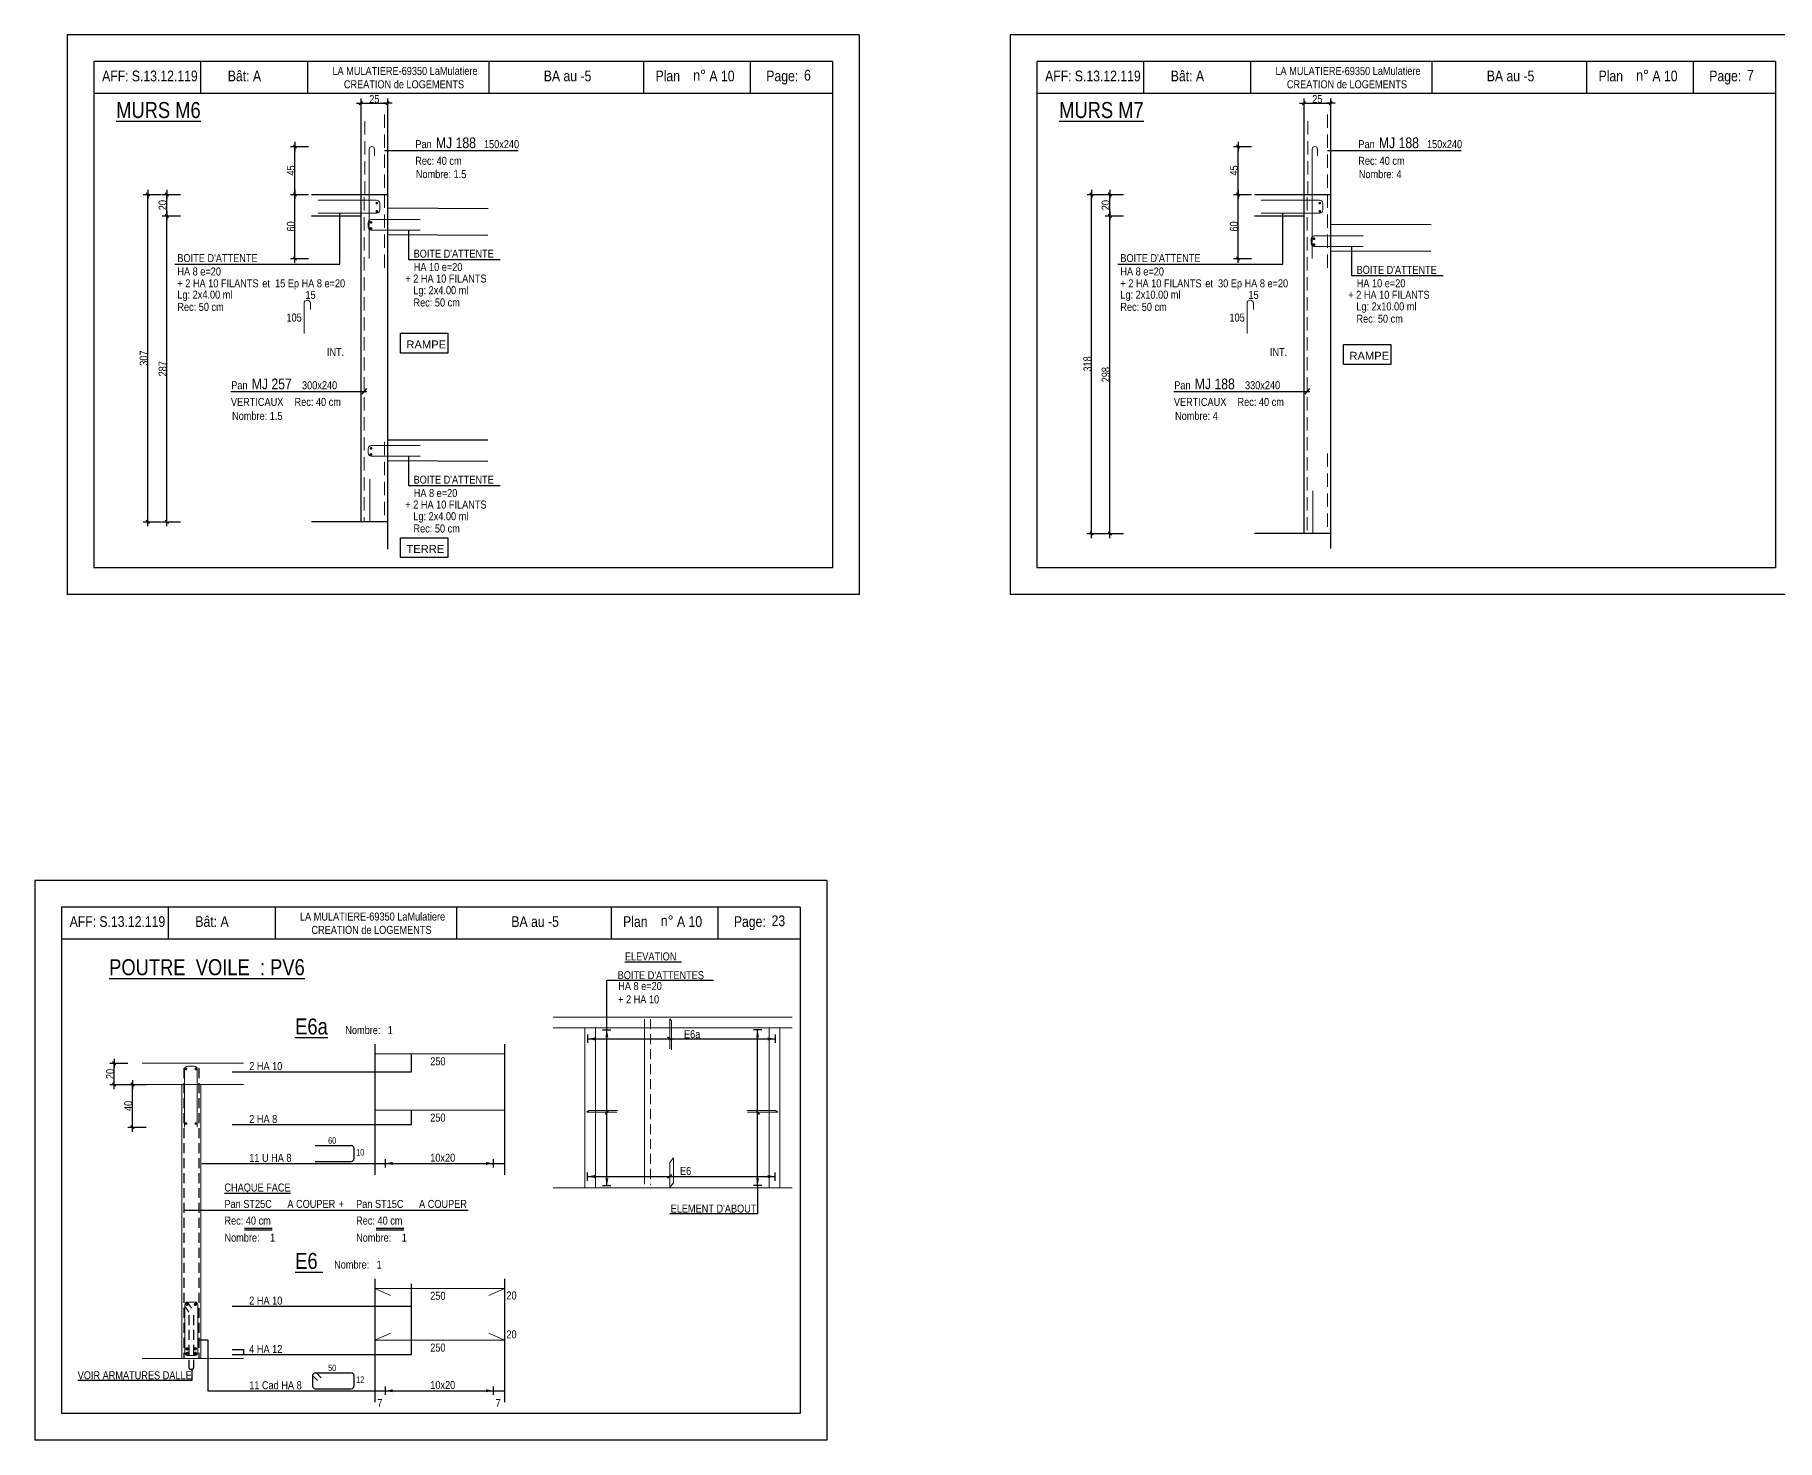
# Model space of a CAD drawing. Header units: metres. Extents: x -9927 to 45032, y -190416 to 12166.
# Drawn here: x 8125 to 11392, y -132466 to -129830 of the extents above; entities that cross this region are included whole.
import ezdxf
from ezdxf.enums import TextEntityAlignment as Align

# ---------------------------------------------------------------- set-up
doc = ezdxf.new("R2010")
doc.units = ezdxf.units.M
doc.header["$PDMODE"] = 65
doc.linetypes.add('CACHE2', pattern=[0.1875, 0.125, -0.0625])
for name, color, linetype in [('01_cote_gen', 4, 'Continuous'), ('01_fenetres', 171, 'Continuous'), ('01_linteaux', 3, 'Continuous'), ('01_murs_coup', 5, 'Continuous'), ('01_sem', 42, 'Continuous'), ('01_texte', 230, 'Continuous'), ('AA_COTES', 2, 'Continuous')]:
    doc.layers.add(name, color=color, linetype=linetype)
doc.styles.add('MATTE_TXT', font='arial.ttf')
doc.styles.add('STYLE2', font='ARIALN.TTF')
doc.dimstyles.new('JB25', dxfattribs={"dimscale": 0.1, "dimtxt": 150, "dimasz": 17, "dimexe": 0.1, "dimexo": 0.1, "dimgap": 0.09, "dimtad": 1, "dimdec": 1, "dimlfac": 0.5, "dimdsep": 46, "dimtxsty": 'STYLE2', "dimblk1": 'BOND_G', "dimblk2": 'BOND_D', "dimsah": 1, "dimcen": 1.5, "dimdle": 0.01, "dimse1": 1, "dimse2": 1, "dimclrd": 4, "dimclre": 2, "dimclrt": 5, "dimadec": 0, "dimazin": 0, "dimtfac": 2.333333, "dimtdec": 1, "dimtix": 1, "dimtmove": 2, "dimatfit": 3, "dimldrblk": 'BOND_G', "dimfxl": 1, "dimtolj": 1, "dimtzin": 0, "dimarcsym": 0})

# ---------------------------------------------------------------- blocks, each defined once
blk = doc.blocks.new('BOND_G')
at = {"layer": 'AA_COTES', "color": 0}
for p, q in [((5, 0), (-5, 0)), ((1.8, 1.8), (-1.8, -1.8)), ((0, -5), (0, 15))]:
    blk.add_line(p, q, dxfattribs=at)
blk = doc.blocks.new('BOND_D')
at = {"layer": 'AA_COTES', "color": 0}
for p, q in [((5, 0), (-5, 0)), ((-1.8, -1.8), (1.8, 1.8)), ((0, 5), (0, -15))]:
    blk.add_line(p, q, dxfattribs=at)
blk = doc.blocks.new('*D1202')
at = {"layer": '01_cote_gen', "color": 4, "lineweight": -2, "transparency": 16777216}
blk.add_line((8372.2, -130168), (8372.2, -130131.4), dxfattribs=at)
at = {"layer": 'DEFPOINTS', "color": 0, "lineweight": 0, "transparency": 16777216}
for p in [(8372.2, -130129.7), (8397.7, -130129.7), (8397.7, -130169.7)]:
    blk.add_point(p, dxfattribs=at)
at = {"layer": '01_cote_gen', "color": 4, "lineweight": -2, "transparency": 16777216, "xscale": 1.7, "yscale": 1.7, "zscale": 1.7}
for name, p, rotation in [('BOND_D', (8372.2, -130129.7), 90), ('BOND_G', (8372.2, -130169.7), 270)]:
    blk.add_blockref(name, p, dxfattribs=dict(at, rotation=rotation))
at = {"layer": '01_cote_gen', "color": 5, "lineweight": 0, "transparency": 16777216, "insert": (8364.5, -130149.7), "char_height": 15, "attachment_point": 5, "rotation": 90, "style": 'STYLE2'}
blk.add_mtext('\\A1;20', dxfattribs=at)
blk = doc.blocks.new('*D1203')
at = {"layer": '01_cote_gen', "color": 4, "lineweight": -2, "transparency": 16777216}
blk.add_line((8612.6, -130128), (8612.6, -130041.4), dxfattribs=at)
at = {"layer": 'DEFPOINTS', "color": 0, "lineweight": 0, "transparency": 16777216}
for p in [(8612.6, -130039.7), (8638.1, -130039.7), (8638.1, -130129.7)]:
    blk.add_point(p, dxfattribs=at)
at = {"layer": '01_cote_gen', "color": 4, "lineweight": -2, "transparency": 16777216, "xscale": 1.7, "yscale": 1.7, "zscale": 1.7}
for name, p, rotation in [('BOND_D', (8612.6, -130039.7), 90), ('BOND_G', (8612.6, -130129.7), 270)]:
    blk.add_blockref(name, p, dxfattribs=dict(at, rotation=rotation))
at = {"layer": '01_cote_gen', "color": 5, "lineweight": 0, "transparency": 16777216, "insert": (8605, -130084.7), "char_height": 15, "attachment_point": 5, "rotation": 90, "style": 'STYLE2'}
blk.add_mtext('\\A1;45', dxfattribs=at)
blk = doc.blocks.new('*D1204')
at = {"layer": '01_cote_gen', "color": 4, "lineweight": -2, "transparency": 16777216}
blk.add_line((8738, -129958.5), (8784.6, -129958.5), dxfattribs=at)
at = {"layer": 'DEFPOINTS', "color": 0, "lineweight": 0, "transparency": 16777216}
for p in [(8736.3, -129958.9), (8786.3, -129958.5), (8786.3, -129958.9)]:
    blk.add_point(p, dxfattribs=at)
at = {"layer": '01_cote_gen', "color": 4, "lineweight": -2, "transparency": 16777216, "xscale": 1.7, "yscale": 1.7, "zscale": 1.7, "rotation": 180}
blk.add_blockref('BOND_G', (8736.3, -129958.5), dxfattribs=at)
at = {"layer": '01_cote_gen', "color": 4, "lineweight": -2, "transparency": 16777216, "xscale": 1.7, "yscale": 1.7, "zscale": 1.7}
blk.add_blockref('BOND_D', (8786.3, -129958.5), dxfattribs=at)
at = {"layer": '01_cote_gen', "color": 5, "lineweight": 0, "transparency": 16777216, "insert": (8761.3, -129950.8), "char_height": 15, "attachment_point": 5, "style": 'STYLE2'}
blk.add_mtext('\\A1;25', dxfattribs=at)
blk = doc.blocks.new('*D1205')
at = {"layer": '01_cote_gen', "color": 4, "lineweight": -2, "transparency": 16777216}
blk.add_line((8612.6, -130248), (8612.6, -130131.4), dxfattribs=at)
at = {"layer": 'DEFPOINTS', "color": 0, "lineweight": 0, "transparency": 16777216}
for p in [(8612.6, -130129.7), (8756, -130129.7), (8638.1, -130249.7)]:
    blk.add_point(p, dxfattribs=at)
at = {"layer": '01_cote_gen', "color": 4, "lineweight": -2, "transparency": 16777216, "xscale": 1.7, "yscale": 1.7, "zscale": 1.7}
for name, p, rotation in [('BOND_D', (8612.6, -130129.7), 90), ('BOND_G', (8612.6, -130249.7), 270)]:
    blk.add_blockref(name, p, dxfattribs=dict(at, rotation=rotation))
at = {"layer": '01_cote_gen', "color": 5, "lineweight": 0, "transparency": 16777216, "insert": (8605, -130189.7), "char_height": 15, "attachment_point": 5, "rotation": 90, "style": 'STYLE2'}
blk.add_mtext('\\A1;60', dxfattribs=at)
blk = doc.blocks.new('*D1206')
at = {"layer": '01_cote_gen', "color": 4, "lineweight": -2, "transparency": 16777216}
blk.add_line((10140.2, -130168), (10140.2, -130131.4), dxfattribs=at)
at = {"layer": 'DEFPOINTS', "color": 0, "lineweight": 0, "transparency": 16777216}
for p in [(10140.2, -130129.7), (10165.7, -130129.7), (10165.7, -130169.7)]:
    blk.add_point(p, dxfattribs=at)
at = {"layer": '01_cote_gen', "color": 4, "lineweight": -2, "transparency": 16777216, "xscale": 1.7, "yscale": 1.7, "zscale": 1.7}
for name, p, rotation in [('BOND_D', (10140.2, -130129.7), 90), ('BOND_G', (10140.2, -130169.7), 270)]:
    blk.add_blockref(name, p, dxfattribs=dict(at, rotation=rotation))
at = {"layer": '01_cote_gen', "color": 5, "lineweight": 0, "transparency": 16777216, "insert": (10132.6, -130149.7), "char_height": 15, "attachment_point": 5, "rotation": 90, "style": 'STYLE2'}
blk.add_mtext('\\A1;20', dxfattribs=at)
blk = doc.blocks.new('*D1207')
at = {"layer": '01_cote_gen', "color": 4, "lineweight": -2, "transparency": 16777216}
blk.add_line((10380.7, -130128), (10380.7, -130041.4), dxfattribs=at)
at = {"layer": 'DEFPOINTS', "color": 0, "lineweight": 0, "transparency": 16777216}
for p in [(10380.7, -130039.7), (10406.2, -130039.7), (10406.2, -130129.7)]:
    blk.add_point(p, dxfattribs=at)
at = {"layer": '01_cote_gen', "color": 4, "lineweight": -2, "transparency": 16777216, "xscale": 1.7, "yscale": 1.7, "zscale": 1.7}
for name, p, rotation in [('BOND_D', (10380.7, -130039.7), 90), ('BOND_G', (10380.7, -130129.7), 270)]:
    blk.add_blockref(name, p, dxfattribs=dict(at, rotation=rotation))
at = {"layer": '01_cote_gen', "color": 5, "lineweight": 0, "transparency": 16777216, "insert": (10373, -130084.7), "char_height": 15, "attachment_point": 5, "rotation": 90, "style": 'STYLE2'}
blk.add_mtext('\\A1;45', dxfattribs=at)
blk = doc.blocks.new('*D1208')
at = {"layer": '01_cote_gen', "color": 4, "lineweight": -2, "transparency": 16777216}
blk.add_line((10506.1, -129958.5), (10552.7, -129958.5), dxfattribs=at)
at = {"layer": 'DEFPOINTS', "color": 0, "lineweight": 0, "transparency": 16777216}
for p in [(10504.4, -129958.9), (10554.4, -129958.5), (10554.4, -129958.9)]:
    blk.add_point(p, dxfattribs=at)
at = {"layer": '01_cote_gen', "color": 4, "lineweight": -2, "transparency": 16777216, "xscale": 1.7, "yscale": 1.7, "zscale": 1.7, "rotation": 180}
blk.add_blockref('BOND_G', (10504.4, -129958.5), dxfattribs=at)
at = {"layer": '01_cote_gen', "color": 4, "lineweight": -2, "transparency": 16777216, "xscale": 1.7, "yscale": 1.7, "zscale": 1.7}
blk.add_blockref('BOND_D', (10554.4, -129958.5), dxfattribs=at)
at = {"layer": '01_cote_gen', "color": 5, "lineweight": 0, "transparency": 16777216, "insert": (10529.4, -129950.8), "char_height": 15, "attachment_point": 5, "style": 'STYLE2'}
blk.add_mtext('\\A1;25', dxfattribs=at)
blk = doc.blocks.new('*D1209')
at = {"layer": '01_cote_gen', "color": 4, "lineweight": -2, "transparency": 16777216}
blk.add_line((10380.7, -130248), (10380.7, -130131.4), dxfattribs=at)
at = {"layer": 'DEFPOINTS', "color": 0, "lineweight": 0, "transparency": 16777216}
for p in [(10380.7, -130129.7), (10524, -130129.7), (10406.2, -130249.7)]:
    blk.add_point(p, dxfattribs=at)
at = {"layer": '01_cote_gen', "color": 4, "lineweight": -2, "transparency": 16777216, "xscale": 1.7, "yscale": 1.7, "zscale": 1.7}
for name, p, rotation in [('BOND_D', (10380.7, -130129.7), 90), ('BOND_G', (10380.7, -130249.7), 270)]:
    blk.add_blockref(name, p, dxfattribs=dict(at, rotation=rotation))
at = {"layer": '01_cote_gen', "color": 5, "lineweight": 0, "transparency": 16777216, "insert": (10373, -130189.7), "char_height": 15, "attachment_point": 5, "rotation": 90, "style": 'STYLE2'}
blk.add_mtext('\\A1;60', dxfattribs=at)
blk = doc.blocks.new('*D1213')
at = {"layer": '01_cote_gen', "color": 4, "lineweight": -2, "transparency": 16777216}
blk.add_line((8372.2, -130742), (8372.2, -130171.4), dxfattribs=at)
at = {"layer": 'DEFPOINTS', "color": 0, "lineweight": 0, "transparency": 16777216}
for p in [(8372.2, -130169.7), (8397.7, -130169.7), (8397.7, -130743.7)]:
    blk.add_point(p, dxfattribs=at)
at = {"layer": '01_cote_gen', "color": 4, "lineweight": -2, "transparency": 16777216, "xscale": 1.7, "yscale": 1.7, "zscale": 1.7}
for name, p, rotation in [('BOND_D', (8372.2, -130169.7), 90), ('BOND_G', (8372.2, -130743.7), 270)]:
    blk.add_blockref(name, p, dxfattribs=dict(at, rotation=rotation))
at = {"layer": '01_cote_gen', "color": 5, "lineweight": 0, "transparency": 16777216, "insert": (8364.5, -130456.7), "char_height": 15, "attachment_point": 5, "rotation": 90, "style": 'STYLE2'}
blk.add_mtext('\\A1;287', dxfattribs=at)
blk = doc.blocks.new('*D1214')
at = {"layer": '01_cote_gen', "color": 4, "lineweight": -2, "transparency": 16777216}
blk.add_line((8336.7, -130742), (8336.7, -130131.4), dxfattribs=at)
at = {"layer": 'DEFPOINTS', "color": 0, "lineweight": 0, "transparency": 16777216}
for p in [(8336.7, -130129.7), (8397.7, -130129.7), (8397.7, -130743.7)]:
    blk.add_point(p, dxfattribs=at)
at = {"layer": '01_cote_gen', "color": 4, "lineweight": -2, "transparency": 16777216, "xscale": 1.7, "yscale": 1.7, "zscale": 1.7}
for name, p, rotation in [('BOND_D', (8336.7, -130129.7), 90), ('BOND_G', (8336.7, -130743.7), 270)]:
    blk.add_blockref(name, p, dxfattribs=dict(at, rotation=rotation))
at = {"layer": '01_cote_gen', "color": 5, "lineweight": 0, "transparency": 16777216, "insert": (8329.1, -130436.7), "char_height": 15, "attachment_point": 5, "rotation": 90, "style": 'STYLE2'}
blk.add_mtext('\\A1;307', dxfattribs=at)
blk = doc.blocks.new('*D1215')
at = {"layer": '01_cote_gen', "color": 4, "lineweight": -2, "transparency": 16777216}
blk.add_line((10106.2, -130764), (10106.2, -130131.4), dxfattribs=at)
at = {"layer": 'DEFPOINTS', "color": 0, "lineweight": 0, "transparency": 16777216}
for p in [(10106.2, -130129.7), (10441.9, -130129.7), (10411.9, -130765.7)]:
    blk.add_point(p, dxfattribs=at)
at = {"layer": '01_cote_gen', "color": 4, "lineweight": -2, "transparency": 16777216, "xscale": 1.7, "yscale": 1.7, "zscale": 1.7}
for name, p, rotation in [('BOND_D', (10106.2, -130129.7), 90), ('BOND_G', (10106.2, -130765.7), 270)]:
    blk.add_blockref(name, p, dxfattribs=dict(at, rotation=rotation))
at = {"layer": '01_cote_gen', "color": 5, "lineweight": 0, "transparency": 16777216, "insert": (10098.5, -130447.7), "char_height": 15, "attachment_point": 5, "rotation": 90, "style": 'STYLE2'}
blk.add_mtext('\\A1;318', dxfattribs=at)
blk = doc.blocks.new('*D1216')
at = {"layer": '01_cote_gen', "color": 4, "lineweight": -2, "transparency": 16777216}
blk.add_line((10140.2, -130764), (10140.2, -130171.4), dxfattribs=at)
at = {"layer": 'DEFPOINTS', "color": 0, "lineweight": 0, "transparency": 16777216}
for p in [(10140.2, -130169.7), (10438.6, -130169.7), (10438.6, -130765.7)]:
    blk.add_point(p, dxfattribs=at)
at = {"layer": '01_cote_gen', "color": 4, "lineweight": -2, "transparency": 16777216, "xscale": 1.7, "yscale": 1.7, "zscale": 1.7}
for name, p, rotation in [('BOND_D', (10140.2, -130169.7), 90), ('BOND_G', (10140.2, -130765.7), 270)]:
    blk.add_blockref(name, p, dxfattribs=dict(at, rotation=rotation))
at = {"layer": '01_cote_gen', "color": 5, "lineweight": 0, "transparency": 16777216, "insert": (10132.6, -130467.7), "char_height": 15, "attachment_point": 5, "rotation": 90, "style": 'STYLE2'}
blk.add_mtext('\\A1;298', dxfattribs=at)
blk = doc.blocks.new('*D1248')
at = {"layer": '01_cote_gen', "color": 4, "linetype": 'Continuous', "lineweight": -2, "transparency": 16777216}
blk.add_line((8273.7, -131797.8), (8273.7, -131761.2), dxfattribs=at)
at = {"layer": 'DEFPOINTS', "color": 0, "linetype": 'Continuous', "lineweight": 0, "transparency": 16777216}
for p in [(8273.7, -131759.5), (8349.3, -131759.5), (8349.3, -131799.5)]:
    blk.add_point(p, dxfattribs=at)
at = {"layer": '01_cote_gen', "color": 4, "linetype": 'Continuous', "lineweight": -2, "transparency": 16777216, "xscale": 1.7, "yscale": 1.7, "zscale": 1.7}
for name, p, rotation in [('BOND_D', (8273.7, -131759.5), 90), ('BOND_G', (8273.7, -131799.5), 270)]:
    blk.add_blockref(name, p, dxfattribs=dict(at, rotation=rotation))
at = {"layer": '01_cote_gen', "color": 5, "linetype": 'Continuous', "lineweight": 0, "transparency": 16777216, "insert": (8266, -131779.5), "char_height": 15, "attachment_point": 5, "rotation": 90, "style": 'STYLE2'}
blk.add_mtext('\\A1;20', dxfattribs=at)
blk = doc.blocks.new('*D1249')
at = {"layer": '01_cote_gen', "color": 4, "linetype": 'Continuous', "lineweight": -2, "transparency": 16777216}
blk.add_line((8307.8, -131877.8), (8307.8, -131801.2), dxfattribs=at)
at = {"layer": 'DEFPOINTS', "color": 0, "linetype": 'Continuous', "lineweight": 0, "transparency": 16777216}
for p in [(8307.8, -131799.5), (8382.1, -131799.5), (8387.6, -131879.5)]:
    blk.add_point(p, dxfattribs=at)
at = {"layer": '01_cote_gen', "color": 4, "linetype": 'Continuous', "lineweight": -2, "transparency": 16777216, "xscale": 1.7, "yscale": 1.7, "zscale": 1.7}
for name, p, rotation in [('BOND_D', (8307.8, -131799.5), 90), ('BOND_G', (8307.8, -131879.5), 270)]:
    blk.add_blockref(name, p, dxfattribs=dict(at, rotation=rotation))
at = {"layer": '01_cote_gen', "color": 5, "linetype": 'Continuous', "lineweight": 0, "transparency": 16777216, "insert": (8300.1, -131839.5), "char_height": 15, "attachment_point": 5, "rotation": 90, "style": 'STYLE2'}
blk.add_mtext('\\A1;40', dxfattribs=at)

msp = doc.modelspace()

# ---------------------------------------------------------------- linework, layer by layer
at = {"layer": '01_cote_gen', "color": 5, "linetype": 'Continuous', "lineweight": 0}
msp.add_line((9267.83, -131676.52), (9267.83, -131986.27), dxfattribs=at)
at = {"layer": '01_cote_gen', "color": 5, "linetype": 'CACHE2', "lineweight": 0, "ltscale": 150}
msp.add_line((9278.98, -131676.52), (9278.98, -131986.76), dxfattribs=at)
at = {"layer": '01_fenetres', "ltscale": 30}
for p, q in [((8235.71, -129880.27), (8235.71, -130830.27)), ((8235.71, -129880.27), (8235.71, -130830.27)), ((8235.71, -129880.27), (8235.71, -130830.27)), ((9620.71, -129880.27), (8235.71, -129880.27)), ((8435.71, -129880.27), (8435.71, -129940.27)), ((8636.11, -129880.27), (8636.11, -129940.27)), ((8976.28, -129880.27), (8976.28, -129940.27)), ((9266.58, -129940.27), (9266.58, -129880.27)), ((9466.58, -129940.27), (9466.58, -129880.27)), ((9620.71, -129880.27), (9620.71, -130830.27)), ((10003.75, -129880.27), (10003.75, -130830.27)), ((10003.75, -129880.27), (10003.75, -130830.27)), ((10003.75, -129880.27), (10003.75, -130830.27)), ((11388.75, -129880.27), (10003.75, -129880.27)), ((10203.75, -129880.27), (10203.75, -129940.27)), ((10404.15, -129880.27), (10404.15, -129940.27)), ((10744.32, -129880.27), (10744.32, -129940.27)), ((11034.62, -129940.27), (11034.62, -129880.27)), ((11234.62, -129940.27), (11234.62, -129880.27)), ((11388.75, -129880.27), (11388.75, -130830.27)), ((9620.71, -129940.27), (8235.71, -129940.27)), ((11388.75, -129940.27), (10003.75, -129940.27)), ((9620.71, -130830.27), (8235.71, -130830.27)), ((11388.75, -130830.27), (10003.75, -130830.27)), ((8174.87, -131466.46), (8174.87, -132416.46)), ((9559.87, -131466.46), (8174.87, -131466.46)), ((8374.87, -131466.46), (8374.87, -131526.46)), ((8575.27, -131466.46), (8575.27, -131526.46)), ((8915.44, -131466.46), (8915.44, -131526.46)), ((9205.74, -131526.46), (9205.74, -131466.46)), ((9405.74, -131526.46), (9405.74, -131466.46)), ((9559.87, -131466.46), (9559.87, -132416.46)), ((9559.87, -131526.46), (8174.87, -131526.46)), ((9559.87, -132416.46), (8174.87, -132416.46))]:
    msp.add_line(p, q, dxfattribs=at)
at = {"layer": '01_linteaux', "linetype": 'Continuous'}
for p, q in [((8650.66, -131913.89), (8718.24, -131913.89)), ((8723.24, -131918.89), (8723.24, -131938.5)), ((8650.66, -131943.5), (8718.24, -131943.5)), ((8645.66, -132345.35), (8645.66, -132364.96)), ((8645.66, -132345.35), (8654.66, -132354.34)), ((8650.66, -132340.35), (8718.24, -132340.35)), ((8652.85, -132340.35), (8661.85, -132349.34)), ((8723.24, -132345.35), (8723.24, -132364.96)), ((8650.66, -132369.96), (8718.24, -132369.96))]:
    msp.add_line(p, q, dxfattribs=at)
for centre, start, end in [((8718.24, -131918.89), 0, 90), ((8718.24, -131938.5), 270, 0), ((8650.66, -132345.35), 90, 180), ((8650.66, -132364.96), 180, 270), ((8718.24, -132345.35), 0, 90), ((8718.24, -132364.96), 270, 0)]:
    msp.add_arc(centre, 5, start, end, dxfattribs=at)
at = {"layer": '01_murs_coup'}
for p, q in [((8736.31, -129958.92), (8736.31, -130129.69)), ((8786.31, -129958.92), (8786.31, -130795.24)), ((10504.35, -129958.92), (10504.35, -130129.69)), ((10554.35, -129958.92), (10554.35, -130794.11)), ((8643.88, -130129.69), (8786.31, -130129.69)), ((8736.31, -130129.69), (8736.31, -130743.7)), ((10411.92, -130129.69), (10554.35, -130129.69)), ((10504.35, -130129.69), (10504.35, -130765.7)), ((8643.88, -130169.69), (8736.31, -130169.69)), ((8786.6, -130154.73), (8974.62, -130155.79)), ((10411.92, -130169.69), (10504.35, -130169.69)), ((8786.31, -130204.73), (8974.34, -130205.79)), ((10554.63, -130185.16), (10742.66, -130186.23)), ((10554.35, -130235.16), (10742.37, -130236.23)), ((8786.31, -130589.75), (8974.34, -130589.75)), ((8786.31, -130628.69), (8974.34, -130629.75)), ((8786.31, -130743.7), (8643.88, -130743.7)), ((10554.35, -130765.7), (10411.92, -130765.7))]:
    msp.add_line(p, q, dxfattribs=at)
at = {"layer": '01_sem', "color": 5, "linetype": 'CACHE2', "lineweight": 0, "ltscale": 200}
for p, q in [((8780.31, -129979.69), (8780.31, -130279.69)), ((10548.35, -129979.69), (10548.35, -130279.69)), ((8742.31, -130135.03), (8742.31, -130743.7)), ((10510.35, -130135.03), (10510.35, -130765.7))]:
    msp.add_line(p, q, dxfattribs=at)
at = {"layer": '01_sem', "color": 2, "linetype": 'CACHE2', "lineweight": 0, "ltscale": 200}
for p, q in [((8743.56, -130129.69), (8743.56, -129986.75)), ((10511.6, -130129.69), (10511.6, -129986.75)), ((8780.31, -130593.7), (8780.31, -130743.7)), ((10548.35, -130615.7), (10548.35, -130765.7))]:
    msp.add_line(p, q, dxfattribs=at)
at = {"layer": '01_sem', "color": 2, "lineweight": 0, "ltscale": 7}
for p, q in [((8751.64, -130044.69), (8751.64, -130249.69)), ((8761.64, -130044.69), (8761.64, -130057)), ((10519.67, -130044.69), (10519.67, -130249.69)), ((10529.67, -130044.69), (10529.67, -130057)), ((8765.53, -130140.7), (8655.99, -130140.7)), ((10533.56, -130140.7), (10424.02, -130140.7)), ((8765.53, -130164.7), (8655.99, -130164.7)), ((8755.7, -130176.79), (8847.24, -130176.79)), ((8771.53, -130146.7), (8771.53, -130158.7)), ((10533.56, -130164.7), (10424.02, -130164.7)), ((10539.56, -130146.7), (10539.56, -130158.7)), ((8749.7, -130182.79), (8749.7, -130190.77)), ((8755.7, -130196.77), (8847.24, -130196.77)), ((10523.74, -130207.23), (10615.28, -130207.23)), ((10517.74, -130213.23), (10517.74, -130221.21)), ((10523.74, -130227.21), (10615.28, -130227.21)), ((8629.63, -130334.23), (8629.63, -130390.38)), ((8641.63, -130334.23), (8641.63, -130345.44)), ((10397.67, -130334.23), (10397.67, -130390.38)), ((10409.67, -130334.23), (10409.67, -130345.44)), ((8755.7, -130600.75), (8847.24, -130600.75)), ((8749.7, -130606.75), (8749.7, -130614.73)), ((8755.7, -130620.73), (8847.24, -130620.73)), ((8753.02, -130663.7), (8753.02, -130743.7)), ((10521.06, -130685.7), (10521.06, -130765.7)), ((9096.76, -131672.83), (9544.53, -131672.83)), ((9315.26, -131675.91), (9315.26, -131732.58)), ((9315.26, -131675.91), (9318.79, -131680.14)), ((9096.76, -131692.83), (9544.53, -131692.83)), ((9155.86, -131692.83), (9155.86, -131992.83)), ((9175.86, -131692.83), (9175.86, -131992.83)), ((9318.79, -131680.14), (9318.79, -131734.07)), ((9501.38, -131692.83), (9501.38, -131992.83)), ((9521.38, -131692.83), (9521.38, -131992.83)), ((8762.08, -131741.82), (9005.56, -131741.82)), ((8326.16, -131759.45), (8516.14, -131759.45)), ((8405.48, -131771.06), (8405.48, -131879.45)), ((8423.48, -131765.06), (8411.48, -131765.06)), ((8429.48, -131771.06), (8429.48, -131879.45)), ((8326.16, -131799.45), (8516.14, -131799.45)), ((8400.2, -131799.45), (8400.2, -132313.45)), ((8436.2, -131799.45), (8436.2, -132313.45)), ((8762.08, -131847.41), (9005.56, -131847.41)), ((9159.49, -131851.38), (9163.72, -131847.84)), ((9159.49, -131851.38), (9216.15, -131851.38)), ((9163.72, -131847.84), (9217.64, -131847.84)), ((9513.51, -131847.84), (9459.59, -131847.84)), ((9517.75, -131851.38), (9461.08, -131851.38)), ((9513.51, -131847.84), (9517.75, -131851.38)), ((9315.26, -131945.33), (9322.53, -131936.62)), ((9322.53, -131983.67), (9322.53, -131936.62)), ((9315.26, -131992.38), (9315.26, -131945.33)), ((9096.76, -131992.83), (9544.53, -131992.83)), ((9315.26, -131992.38), (9322.53, -131983.67)), ((8762.08, -132181.69), (9005.56, -132181.69)), ((8762.08, -132181.69), (8791.41, -132195.03)), ((9005.56, -132181.69), (8976.24, -132195.03)), ((8406.2, -132212.45), (8406.2, -132302.45)), ((8406.2, -132215.23), (8413.55, -132226.43)), ((8411.2, -132207.45), (8425.2, -132207.45)), ((8411.2, -132207.45), (8418.55, -132218.65)), ((8430.2, -132212.45), (8430.2, -132302.45)), ((8762.08, -132278.86), (8791.41, -132265.52)), ((9005.56, -132278.86), (8976.24, -132265.52)), ((8762.08, -132278.86), (9005.56, -132278.86)), ((8326.16, -132313.45), (8516.14, -132313.45)), ((8342.78, -132313.45), (8495.08, -132313.45)), ((8411.2, -132307.45), (8425.2, -132307.45))]:
    msp.add_line(p, q, dxfattribs=at)
at = {"layer": '01_sem', "color": 2, "lineweight": 0, "ltscale": 7, "flags": 128}
for points, const_width in [([(8767.26, -130146.02, -1), (8764.76, -130146.02, -1)], 2.5), ([(10535.29, -130146.02, -1), (10532.79, -130146.02, -1)], 2.5), ([(8767.33, -130161.35, -1), (8764.83, -130161.35, -1)], 2.5), ([(10535.37, -130161.35, -1), (10532.87, -130161.35, -1)], 2.5), ([(8753.9, -130193.43, 1), (8756.4, -130193.43, 1)], 2.5), ([(8753.97, -130182.12, 1), (8756.47, -130182.12, 1)], 2.5), ([(10521.94, -130223.86, 1), (10524.44, -130223.86, 1)], 2.5), ([(10522.01, -130212.55, 1), (10524.51, -130212.55, 1)], 2.5), ([(8753.9, -130617.39, 1), (8756.4, -130617.39, 1)], 2.5), ([(8753.97, -130606.08, 1), (8756.47, -130606.08, 1)], 2.5), ([(8408.31, -131768.94, -1), (8408.31, -131771.44, -1)], 2.5), ([(8426.65, -131768.94, 1), (8426.65, -131771.44, 1)], 2.5), ([(8408.31, -131871.21, -1), (8408.31, -131873.71, -1)], 2.5), ([(8426.65, -131871.21, 1), (8426.65, -131873.71, 1)], 2.5), ([(8408.72, -132211.76, 1), (8411.72, -132211.76, 1)], 3), ([(8424.36, -132211.76, 1), (8427.36, -132211.76, 1)], 3), ([(8408.72, -132295.09, 1), (8411.72, -132295.09, 1)], 3), ([(8424.36, -132295.09, 1), (8427.36, -132295.09, 1)], 3), ([(8408.72, -132303.61, 1), (8411.72, -132303.61, 1)], 3), ([(8424.36, -132303.61, 1), (8427.36, -132303.61, 1)], 3)]:
    msp.add_lwpolyline(points, format="xyb", close=True, dxfattribs=dict(at, const_width=const_width))
at = {"layer": '01_sem', "color": 2, "lineweight": 0, "ltscale": 7}
for centre, radius, start, end in [((8756.64, -130044.69), 5, 90, 180), ((8756.64, -130044.69), 5, 0, 90), ((10524.67, -130044.69), 5, 90, 180), ((10524.67, -130044.69), 5, 0, 90), ((8765.53, -130146.7), 6, 0, 90), ((10533.56, -130146.7), 6, 0, 90), ((8755.7, -130182.79), 6, 90, 180), ((8765.53, -130158.7), 6, 270, 0), ((10533.56, -130158.7), 6, 270, 0), ((8755.7, -130190.77), 6, 180, 270), ((10523.74, -130213.23), 6, 90, 180), ((10523.74, -130221.21), 6, 180, 270), ((8635.63, -130334.23), 6, 90, 180), ((8635.63, -130334.23), 6, 0, 90), ((10403.67, -130334.23), 6, 90, 180), ((10403.67, -130334.23), 6, 0, 90), ((8755.7, -130606.75), 6, 90, 180), ((8755.7, -130614.73), 6, 180, 270), ((8411.48, -131771.06), 6, 90, 180), ((8423.48, -131771.06), 6, 0, 90), ((8411.2, -132212.45), 5, 90, 180), ((8425.2, -132212.45), 5, 0, 90), ((8411.2, -132302.45), 5, 180, 270), ((8425.2, -132302.45), 5, 270, 0)]:
    msp.add_arc(centre, radius, start, end, dxfattribs=at)
at = {"layer": '01_texte', "ltscale": 30}
for p, q in [((8185.71, -129830.27), (8185.71, -130880.27)), ((9670.71, -129830.27), (8185.71, -129830.27)), ((9670.71, -129830.27), (9670.71, -130880.27)), ((9953.75, -129830.27), (9953.75, -130880.27)), ((11438.75, -129830.27), (9953.75, -129830.27)), ((9670.71, -130880.27), (8185.71, -130880.27)), ((11438.75, -130880.27), (9953.75, -130880.27)), ((8124.87, -131416.46), (8124.87, -132466.46)), ((9609.87, -131416.46), (8124.87, -131416.46)), ((9609.87, -131416.46), (9609.87, -132466.46)), ((9161.23, -131705.67), (9161.23, -131721.31)), ((9189.25, -131696.74), (9204.89, -131696.74)), ((9197.31, -131988.96), (9197.31, -131696.74)), ((9319.39, -131717.04), (9311.12, -131710.42)), ((9487.99, -131696.74), (9472.35, -131696.74)), ((9479.93, -131988.96), (9479.93, -131696.74)), ((9512.91, -131705.67), (9512.91, -131721.31)), ((8762.08, -131723.88), (8762.08, -131968.51)), ((8831.09, -131775.23), (8831.09, -131741.82)), ((9005.56, -131723.88), (9005.56, -131968.51)), ((9161.23, -131713.73), (9512.91, -131713.73)), ((8494.68, -131775.23), (8831.09, -131775.23)), ((8494.68, -131874.51), (8831.09, -131874.51)), ((8831.09, -131874.51), (8831.09, -131847.41)), ((9200.62, -131847.24), (9194, -131855.52)), ((9476.61, -131847.24), (9483.24, -131855.52)), ((8781.8, -131939.3), (8781.8, -131954.94)), ((8984.47, -131939.3), (8984.47, -131954.94)), ((8438.25, -131947.36), (9005.56, -131947.36)), ((9161.23, -131979.98), (9161.23, -131964.34)), ((9161.23, -131971.92), (9512.91, -131971.92)), ((9319.39, -131968.61), (9311.12, -131975.23)), ((9512.91, -131979.98), (9512.91, -131964.34)), ((9189.25, -131988.96), (9204.89, -131988.96)), ((9487.99, -131988.96), (9472.35, -131988.96)), ((9479.93, -131988.96), (9479.93, -132041.61)), ((9479.93, -132041.61), (9315.69, -132041.61)), ((8762.08, -132163.75), (8762.08, -132394.96)), ((9005.56, -132163.75), (9005.56, -132394.96)), ((8831.09, -132305.96), (8831.09, -132173.27)), ((8494.68, -132215.1), (8831.09, -132215.1)), ((8430.2, -132278.42), (8449.37, -132278.42)), ((8449.37, -132278.42), (8449.37, -132373.82)), ((8516.84, -132296.89), (8494.68, -132296.89)), ((8516.84, -132305.96), (8516.84, -132296.89)), ((8494.68, -132305.96), (8831.09, -132305.96)), ((8419.5, -132354.73), (8205.71, -132354.73)), ((8419.5, -132333.51), (8419.5, -132354.73)), ((8449.37, -132373.82), (9005.56, -132373.82)), ((8781.8, -132365.76), (8781.8, -132381.4)), ((8984.47, -132365.76), (8984.47, -132381.4)), ((9609.87, -132466.46), (8124.87, -132466.46))]:
    msp.add_line(p, q, dxfattribs=at)
at = {"layer": '01_texte'}
for p, q in [((8780.31, -130046.95), (9030.98, -130046.95)), ((10548.35, -130046.95), (10799.02, -130046.95)), ((8696.4, -130260.41), (8696.4, -130164.7)), ((10464.43, -130260.41), (10464.43, -130164.7)), ((8826.23, -130252.08), (8826.23, -130196.77)), ((10594.27, -130282.52), (10594.27, -130227.21)), ((8387.11, -130260.41), (8696.4, -130260.41)), ((8997.46, -130252.08), (8826.23, -130252.08)), ((10155.14, -130260.41), (10464.43, -130260.41)), ((10765.49, -130282.52), (10594.27, -130282.52)), ((8492.3, -130499.22), (8747.04, -130499.22)), ((8746.41, -130493.94), (8738.22, -130504.49)), ((10260.34, -130499.22), (10515.08, -130499.22)), ((10514.45, -130493.94), (10506.25, -130504.49)), ((8826.23, -130676.04), (8826.23, -130620.73)), ((8997.46, -130676.04), (8826.23, -130676.04)), ((9197.07, -131603.72), (9397.37, -131603.72)), ((9197.07, -131696.74), (9197.07, -131603.72)), ((8404.2, -132034.94), (8690.22, -132034.94)), ((8651.11, -132034.94), (8937.13, -132034.94)), ((8569.68, -132069.13), (8517.92, -132069.13)), ((8816.58, -132069.13), (8764.83, -132069.13)), ((8569.68, -132072.43), (8517.92, -132072.43)), ((8816.58, -132072.43), (8764.83, -132072.43))]:
    msp.add_line(p, q, dxfattribs=at)
at = {"layer": '01_texte', "linetype": 'CACHE2', "ltscale": 150}
for p, q in [((8404.2, -131768.43), (8404.2, -132313.45)), ((8432.2, -131768.43), (8432.2, -132313.45)), ((8413.67, -132231.67), (8413.67, -132330.51)), ((8422.5, -132231.67), (8422.5, -132330.51)), ((8416.67, -132333.51), (8419.5, -132333.51))]:
    msp.add_line(p, q, dxfattribs=at)
at = {"layer": '01_texte', "elevation": 9.99}
for points in [[(8810.46, -130390.03), (8899.05, -130390.03), (8899.05, -130427.33), (8810.46, -130427.33)], [(10578.49, -130411.28), (10667.08, -130411.28), (10667.08, -130448.57), (10578.49, -130448.57)], [(8810.46, -130773.57), (8899.05, -130773.57), (8899.05, -130810.86), (8810.46, -130810.86)]]:
    msp.add_lwpolyline(points, close=True, dxfattribs=at)
at = {"layer": '01_texte', "linetype": 'CACHE2', "ltscale": 150}
for centre, start, end in [((8416.67, -132330.51), 180, 270), ((8419.5, -132330.51), 270, 0)]:
    msp.add_arc(centre, 3, start, end, dxfattribs=at)
at = {"layer": '01_texte', "ltscale": 30}
for points in [[(9161.23, -131713.73), (9175.05, -131710.98), (9175.05, -131713.73)], [(9197.31, -131696.74), (9194.55, -131710.56), (9197.31, -131710.56)], [(9197.31, -131696.74), (9200.06, -131710.56), (9197.31, -131710.56)], [(9479.93, -131696.74), (9477.17, -131710.56), (9479.93, -131710.56)], [(9479.93, -131696.74), (9482.68, -131710.56), (9479.93, -131710.56)], [(9512.91, -131713.73), (9499.09, -131710.98), (9499.09, -131713.73)], [(9161.23, -131713.73), (9175.05, -131716.49), (9175.05, -131713.73)], [(9512.91, -131713.73), (9499.09, -131716.49), (9499.09, -131713.73)], [(8781.8, -131947.36), (8795.62, -131944.61), (8795.62, -131947.36)], [(8781.8, -131947.36), (8795.62, -131950.12), (8795.62, -131947.36)], [(8984.47, -131947.36), (8970.65, -131944.61), (8970.65, -131947.36)], [(8984.47, -131947.36), (8970.65, -131950.12), (8970.65, -131947.36)], [(9161.23, -131971.92), (9175.05, -131969.17), (9175.05, -131971.92)], [(9161.23, -131971.92), (9175.05, -131974.68), (9175.05, -131971.92)], [(9512.91, -131971.92), (9499.09, -131969.17), (9499.09, -131971.92)], [(9512.91, -131971.92), (9499.09, -131974.68), (9499.09, -131971.92)], [(9197.31, -131988.96), (9194.55, -131975.14), (9197.31, -131975.14)], [(9197.31, -131988.96), (9200.06, -131975.14), (9197.31, -131975.14)], [(9479.93, -131988.96), (9477.17, -131975.14), (9479.93, -131975.14)], [(9479.93, -131988.96), (9482.68, -131975.14), (9479.93, -131975.14)], [(8781.8, -132373.82), (8795.62, -132371.06), (8795.62, -132373.82)], [(8781.8, -132373.82), (8795.62, -132376.57), (8795.62, -132373.82)], [(8984.47, -132373.82), (8970.65, -132371.06), (8970.65, -132373.82)], [(8984.47, -132373.82), (8970.65, -132376.57), (8970.65, -132373.82)]]:
    msp.add_solid(points, dxfattribs=at)

# ---------------------------------------------------------------- texts
at = {"layer": '01_texte'}
for s, height, style, p in [('AFF:', 20, 'STYLE2', (8251.01, -129917.42)), ('S.13.12.119', 20, 'STYLE2', (8306.67, -129917.42)), ('Bât: A', 20, 'STYLE2', (8486.65, -129917.42)), ('LA MULATIERE-69350 LaMulatiere', 15, 'STYLE2', (8682.81, -129905.55)), ('CREATION de LOGEMENTS', 15, 'STYLE2', (8704.29, -129930.55)), ('BA au -5', 20, 'STYLE2', (9079.11, -129917.42)), ('Plan', 20, 'STYLE2', (9288.63, -129917.42)), ('n%%D', 20, 'STYLE2', (9359.31, -129915.98)), ('A 10', 20, 'STYLE2', (9389.65, -129917.42)), ('Page:', 20, 'STYLE2', (9496.3, -129917.42)), ('6', 20, 'STYLE2', (9566.98, -129915.98)), ('AFF:', 20, 'STYLE2', (10019.05, -129917.42)), ('S.13.12.119', 20, 'STYLE2', (10074.71, -129917.42)), ('Bât: A', 20, 'STYLE2', (10254.69, -129917.42)), ('LA MULATIERE-69350 LaMulatiere', 15, 'STYLE2', (10450.84, -129905.55)), ('CREATION de LOGEMENTS', 15, 'STYLE2', (10472.32, -129930.55)), ('BA au -5', 20, 'STYLE2', (10847.14, -129917.42)), ('Plan', 20, 'STYLE2', (11056.66, -129917.42)), ('n%%D', 20, 'STYLE2', (11127.35, -129915.98)), ('A 10', 20, 'STYLE2', (11157.69, -129917.42)), ('Page:', 20, 'STYLE2', (11264.33, -129917.42)), ('7', 20, 'STYLE2', (11335.02, -129915.98)), ('%%UMURS M6', 30, 'STYLE2', (8277.35, -129986.34)), ('%%UMURS M7', 30, 'STYLE2', (10045.39, -129986.34)), (' Pan    ', 15, 'STYLE2', (8833.55, -130042.83)), ('MJ 188', 20, 'STYLE2', (8876.78, -130042.83)), ('150x240', 15, 'STYLE2', (8966.91, -130042.83)), (' Pan    ', 15, 'STYLE2', (10601.58, -130042.83)), ('MJ 188', 20, 'STYLE2', (10644.82, -130042.83)), ('150x240', 15, 'STYLE2', (10734.95, -130042.83)), ('Rec: 40 cm', 15, 'STYLE2', (8838.07, -130074.11)), ('Rec: 40 cm', 15, 'STYLE2', (10606.1, -130074.11)), ('Nombre: 1.5', 15, 'STYLE2', (8839.22, -130099.06)), ('Nombre: 4', 15, 'STYLE2', (10607.26, -130099.06)), ("BOITE D'ATTENTE", 15, 'STYLE2', (8392.1, -130256.54)), ("BOITE D'ATTENTE", 15, 'STYLE2', (8834.98, -130248.21)), ("BOITE D'ATTENTE", 15, 'STYLE2', (10160.14, -130256.54)), ('HA 8 e=20', 15, 'STYLE2', (8392.1, -130281.68)), ('HA 10 e=20', 15, 'STYLE2', (8835.29, -130273.36)), ('HA 8 e=20', 15, 'STYLE2', (10160.14, -130281.68)), ("BOITE D'ATTENTE", 15, 'STYLE2', (10603.02, -130278.64)), ('+ 2 HA 10 FILANTS', 15, 'STYLE2', (8392.1, -130303.99)), ('et  15 Ep HA 8 e=20', 15, 'STYLE2', (8551.38, -130303.99)), ('+ 2 HA 10 FILANTS', 15, 'STYLE2', (8819.48, -130294.98)), ('Lg: 2x4.00 ml', 15, 'STYLE2', (8834.53, -130316.79)), ('+ 2 HA 10 FILANTS', 15, 'STYLE2', (10160.14, -130303.99)), ('et  30 Ep HA 8 e=20', 15, 'STYLE2', (10319.42, -130303.99)), ('HA 10 e=20', 15, 'STYLE2', (10603.33, -130303.79)), ('Lg: 2x4.00 ml', 15, 'STYLE2', (8392.1, -130325.12)), ('Rec: 50 cm', 15, 'STYLE2', (8392.1, -130348.14)), ('15', 15, 'STYLE2', (8632.19, -130325.63)), ('Rec: 50 cm', 15, 'STYLE2', (8834.79, -130339.82)), ('Lg: 2x10.00 ml', 15, 'STYLE2', (10160.14, -130325.12)), ('Rec: 50 cm', 15, 'STYLE2', (10160.14, -130348.14)), ('15', 15, 'STYLE2', (10400.23, -130325.63)), ('+ 2 HA 10 FILANTS', 15, 'STYLE2', (10587.51, -130325.41)), ('Lg: 2x10.00 ml', 15, 'STYLE2', (10602.56, -130347.23)), ('105', 15, 'STYLE2', (8596.66, -130368.11)), ('105', 15, 'STYLE2', (10364.69, -130368.11)), ('Rec: 50 cm', 15, 'STYLE2', (10602.83, -130370.25)), ('RAMPE', 15, 'MATTE_TXT', (8821.5, -130418.63, 9.99)), ('INT.', 15, 'STYLE2', (8672.41, -130432.76)), ('INT.', 15, 'STYLE2', (10440.45, -130432.76)), ('RAMPE', 15, 'MATTE_TXT', (10589.54, -130439.88, 9.99)), (' Pan    ', 15, 'STYLE2', (8488.31, -130495.1)), ('MJ 257 ', 20, 'STYLE2', (8531.54, -130495.1)), ('300x240', 15, 'STYLE2', (8625.77, -130495.1)), (' Pan    ', 15, 'STYLE2', (10256.35, -130495.1)), ('MJ 188 ', 20, 'STYLE2', (10299.58, -130495.1)), ('330x240', 15, 'STYLE2', (10393.8, -130495.1)), ('VERTICAUX', 15, 'STYLE2', (8492.47, -130526.38)), ('Rec: 40 cm', 15, 'STYLE2', (8611.77, -130526.38)), ('VERTICAUX', 15, 'STYLE2', (10260.51, -130526.38)), ('Rec: 40 cm', 15, 'STYLE2', (10379.8, -130526.38)), ('Nombre: 1.5', 15, 'STYLE2', (8494.67, -130552.59)), ('Nombre: 4', 15, 'STYLE2', (10262.7, -130552.59)), ("BOITE D'ATTENTE", 15, 'STYLE2', (8834.98, -130672.17)), ('HA 8 e=20', 15, 'STYLE2', (8835.29, -130697.32)), ('+ 2 HA 10 FILANTS', 15, 'STYLE2', (8819.48, -130718.94)), ('Lg: 2x4.00 ml', 15, 'STYLE2', (8834.53, -130740.75)), ('Rec: 50 cm', 15, 'STYLE2', (8834.79, -130763.78)), ('TERRE', 15, 'MATTE_TXT', (8821.5, -130802.17, 9.99)), ('S.13.12.119', 20, 'STYLE2', (8245.83, -131503.61)), ('Bât: A', 20, 'STYLE2', (8425.81, -131503.61)), ('LA MULATIERE-69350 LaMulatiere', 15, 'STYLE2', (8621.97, -131491.74)), ('Plan', 20, 'STYLE2', (9227.79, -131503.61)), ('n%%D', 20, 'STYLE2', (9298.47, -131502.17)), ('A 10', 20, 'STYLE2', (9328.82, -131503.61)), ('23', 20, 'STYLE2', (9506.14, -131502.17)), ('AFF:', 20, 'STYLE2', (8190.17, -131503.61)), ('CREATION de LOGEMENTS', 15, 'STYLE2', (8643.45, -131516.74)), ('BA au -5', 20, 'STYLE2', (9018.27, -131503.61)), ('Page:', 20, 'STYLE2', (9435.46, -131503.61)), ('%%UELEVATION  ', 15, 'STYLE2', (9231.25, -131566.47)), ('%%UE6a', 30, 'STYLE2', (8613.01, -131705.37)), ('Nombre:', 15, 'STYLE2', (8706.98, -131704.74)), ('1', 15, 'STYLE2', (8786.6, -131704.74)), ('E6a', 15, 'STYLE2', (9342.01, -131712.38)), ('2 HA 10', 15, 'STYLE2', (8526.81, -131772.27)), ('250', 15, 'STYLE2', (8866.18, -131763.27)), ('2 HA 8', 15, 'STYLE2', (8526.81, -131871.55)), ('250', 15, 'STYLE2', (8866.18, -131868.86)), ('60', 12, 'STYLE2', (8674.71, -131910.34)), ('11 U HA 8', 15, 'STYLE2', (8526.81, -131944.41)), ('10', 12, 'STYLE2', (8727.23, -131932.55)), ('10x20', 15, 'STYLE2', (8866.18, -131944.07)), ('E6', 15, 'STYLE2', (9334.43, -131968.93)), ('%%UCHAQUE FACE', 15, 'STYLE2', (8480.34, -132000.04)), ('Pan ST25C', 15, 'STYLE2', (8480.34, -132030.83)), ('A COUPER', 15, 'STYLE2', (8598.37, -132030.83)), ('+', 15, 'STYLE2', (8694.32, -132030.83)), ('Pan ST15C', 15, 'STYLE2', (8727.25, -132030.83)), ('A COUPER', 15, 'STYLE2', (8845.27, -132030.83)), ('Rec: 40 cm', 15, 'STYLE2', (8480.34, -132062.11)), ('Rec: 40 cm', 15, 'STYLE2', (8727.25, -132062.11)), ('Nombre:', 15, 'STYLE2', (8480.34, -132094.02)), (' 1', 15, 'STYLE2', (8561.19, -132094.02)), ('Nombre:', 15, 'STYLE2', (8727.25, -132094.02)), (' 1', 15, 'STYLE2', (8808.1, -132094.02)), ('%%UE6 ', 30, 'STYLE2', (8613.01, -132145.24)), ('Nombre:', 15, 'STYLE2', (8685.98, -132144.6)), ('1', 15, 'STYLE2', (8765.6, -132144.6)), ('2 HA 10', 15, 'STYLE2', (8526.81, -132212.14)), ('250', 15, 'STYLE2', (8866.18, -132203.14)), ('20', 15, 'STYLE2', (9009.03, -132202.5)), ('20', 15, 'STYLE2', (9009.03, -132275.53)), ('4 HA 12', 15, 'STYLE2', (8526.81, -132303)), ('250', 15, 'STYLE2', (8866.18, -132300.31)), ('50', 12, 'STYLE2', (8674.71, -132336.8)), ('VOIR ARMATURES DALLE', 15, 'STYLE2', (8205.17, -132352.22)), ('11 Cad HA 8', 15, 'STYLE2', (8526.81, -132370.86)), ('12', 12, 'STYLE2', (8727.23, -132359.01)), ('10x20', 15, 'STYLE2', (8866.18, -132370.52)), ('7', 15, 'STYLE2', (8766.86, -132404.47)), ('7', 15, 'STYLE2', (8988.71, -132404.47))]:
    msp.add_text(s, height=height, dxfattribs=dict(at, style=style)).set_placement(p)
at = {"layer": '01_texte', "style": 'STYLE2'}
msp.add_text('%%UPOUTRE  VOILE  : PV6', height=30, dxfattribs=at).set_placement((8447.55, -131579.22), align=Align.MIDDLE)
for s, p in [("BOITE D'ATTENTES", (9379.41, -131601.69)), ('HA 8 e=20', (9300.35, -131622.09)), ('+ 2 HA 10  ', (9304.91, -131647.02))]:
    msp.add_text(s, height=15, dxfattribs=at).set_placement(p, align=Align.RIGHT)
at = {"layer": '01_texte', "ltscale": 30, "style": 'STYLE2'}
msp.add_text("ELEMENT D'ABOUT", height=15, dxfattribs=at).set_placement((9477.72, -132039.58), align=Align.RIGHT)

# ---------------------------------------------------------------- dimensions: what is measured, and where the dimension line sits
at = {"layer": '01_cote_gen', "lineweight": 0}
for base, p1, p2, picture, middle in [((8786.31, -129958.47), (8736.31, -129958.92), (8786.31, -129958.92), '*D1204', (8761.31, -129950.8)), ((10554.35, -129958.47), (10504.35, -129958.92), (10554.35, -129958.92), '*D1208', (10529.35, -129950.8))]:
    dim = msp.add_linear_dim(base=base, p1=p1, p2=p2, dimstyle='JB25', dxfattribs=at)
    dim.commit()
    dim.dimension.update_dxf_attribs({"geometry": picture, "text_midpoint": middle})
for base, p1, p2, picture, middle in [((8612.63, -130039.69), (8638.13, -130129.69), (8638.13, -130039.69), '*D1203', (8605, -130084.69)), ((10380.67, -130039.69), (10406.17, -130129.69), (10406.17, -130039.69), '*D1207', (10373.03, -130084.69)), ((8336.74, -130129.69), (8397.69, -130743.7), (8397.69, -130129.69), '*D1214', (8329.07, -130436.7)), ((8372.19, -130129.69), (8397.69, -130169.69), (8397.69, -130129.69), '*D1202', (8364.52, -130149.69)), ((8612.63, -130129.69), (8638.13, -130249.69), (8755.99, -130129.69), '*D1205', (8604.97, -130189.69)), ((10106.21, -130129.69), (10411.92, -130765.7), (10441.85, -130129.69), '*D1215', (10098.54, -130447.7)), ((10140.22, -130129.69), (10165.72, -130169.69), (10165.72, -130129.69), '*D1206', (10132.55, -130149.69)), ((10380.67, -130129.69), (10406.17, -130249.69), (10524.03, -130129.69), '*D1209', (10373, -130189.69)), ((8372.19, -130169.69), (8397.69, -130743.7), (8397.69, -130169.69), '*D1213', (8364.52, -130456.7)), ((10140.22, -130169.69), (10438.64, -130765.7), (10438.64, -130169.69), '*D1216', (10132.55, -130467.7))]:
    dim = msp.add_linear_dim(base=base, p1=p1, p2=p2, angle=90, dimstyle='JB25', dxfattribs=at)
    dim.commit()
    dim.dimension.update_dxf_attribs({"geometry": picture, "text_midpoint": middle})
at = {"layer": '01_cote_gen', "linetype": 'Continuous', "lineweight": 0}
for base, p1, p2, picture, middle in [((8273.68, -131759.45), (8349.26, -131799.45), (8349.26, -131759.45), '*D1248', (8266.01, -131779.45)), ((8307.77, -131799.45), (8387.57, -131879.45), (8382.07, -131799.45), '*D1249', (8300.1, -131839.45))]:
    dim = msp.add_linear_dim(base=base, p1=p1, p2=p2, angle=90, dimstyle='JB25', dxfattribs=at)
    dim.commit()
    dim.dimension.update_dxf_attribs({"geometry": picture, "text_midpoint": middle})

doc.saveas('drawing.dxf')
